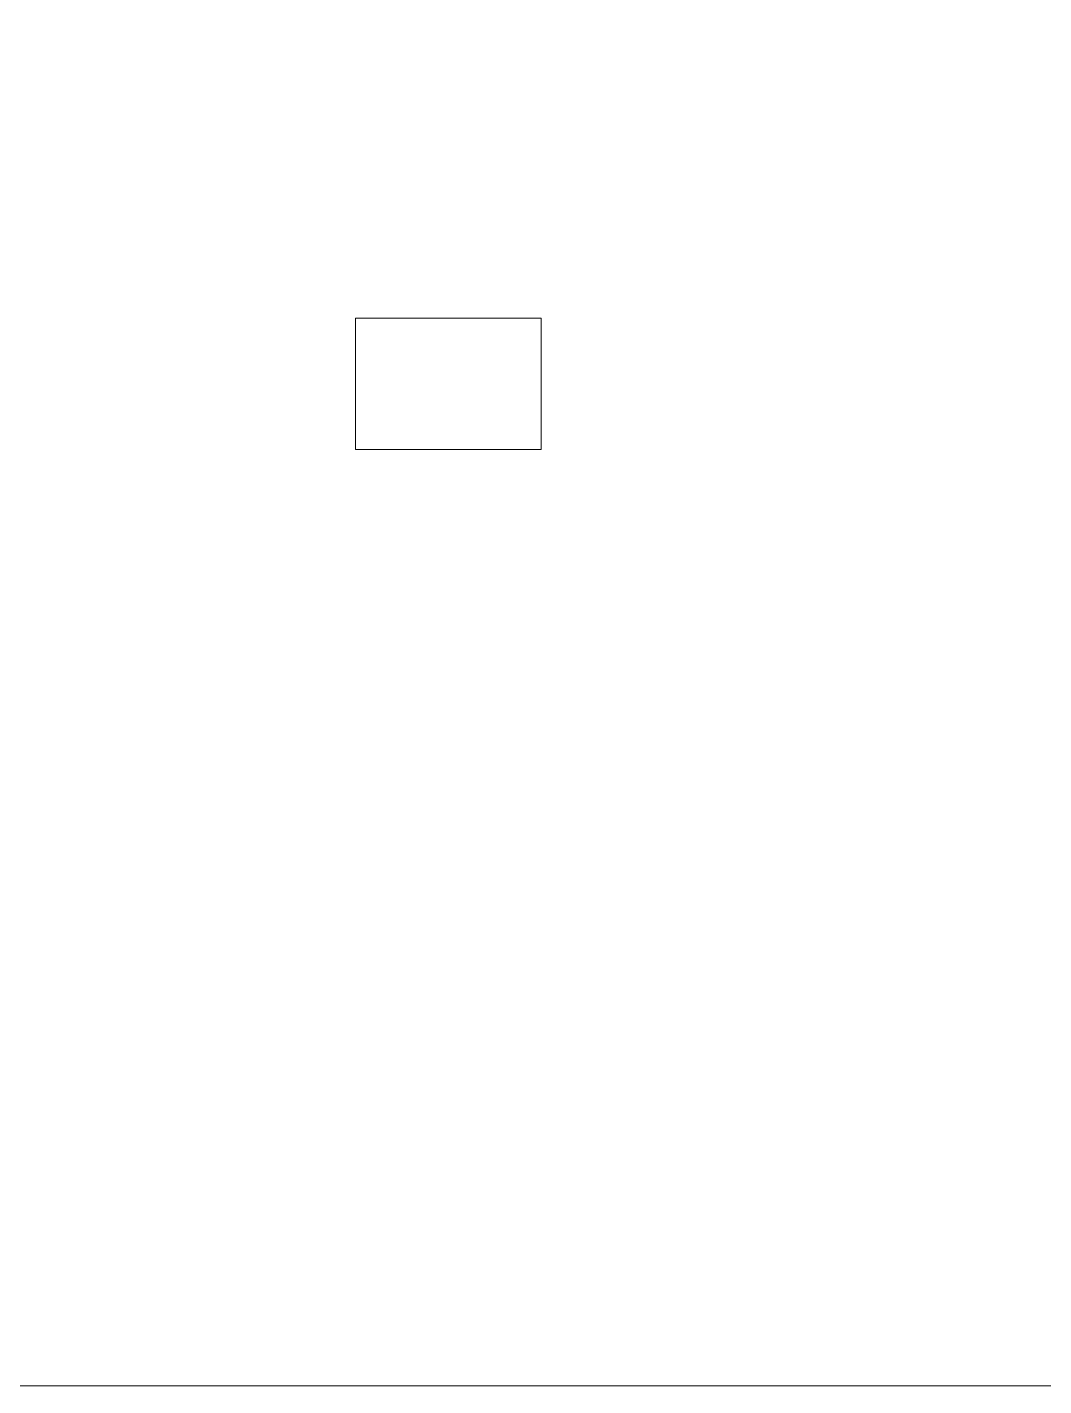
# Model space of a CAD drawing. Header units: inches. Extents: x -15438 to 28214, y -5168 to 29336.
# Drawn here: x 4076 to 10581, y -5168 to 3522 of the extents above; entities that cross this region are included whole.
import ezdxf

# ---------------------------------------------------------------- set-up
doc = ezdxf.new("R2010")
doc.units = ezdxf.units.IN
doc.header["$MEASUREMENT"] = 0
doc.layers.add('quote', color=2, linetype='Continuous', lineweight=9)

msp = doc.modelspace()

# ---------------------------------------------------------------- linework, layer by layer
at = {"layer": 'quote', "color": 0}
for p, q in [((7364.283, 1660.42), (6176.283, 1660.42)), ((6176.283, 1660.42), (6176.283, 820.42)), ((7364.283, 820.42), (7364.283, 1660.42)), ((6176.283, 820.42), (7364.283, 820.42))]:
    msp.add_line(p, q, dxfattribs=at)
msp.add_lwpolyline([(-15438.453, 29335.516), (28214.229, 29335.516), (28214.229, -5167.518), (-15438.453, -5167.518)], close=True, dxfattribs=at)

doc.saveas('drawing.dxf')
